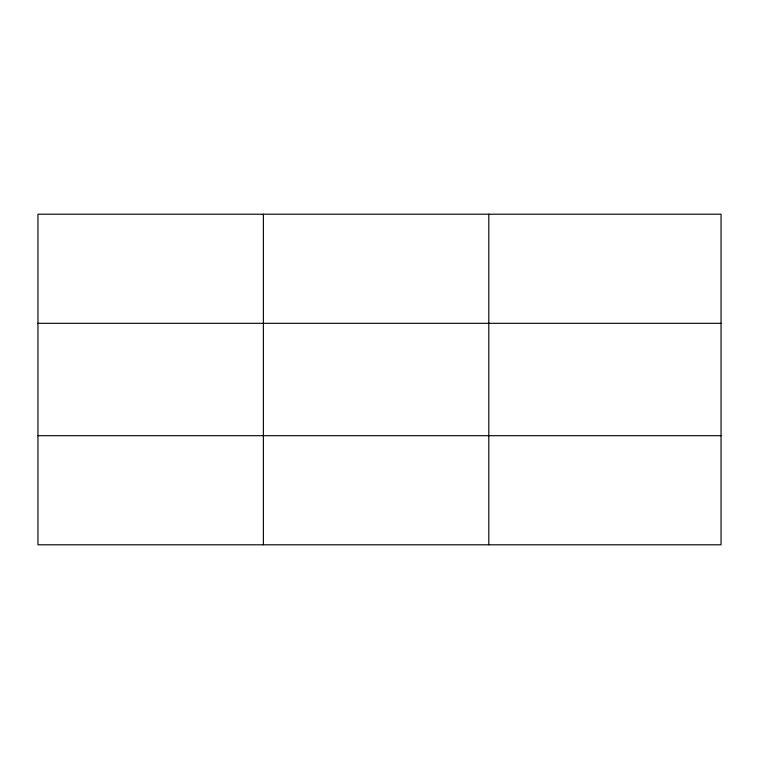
<?xml version="1.0" encoding="UTF-8"?>
<svg xmlns="http://www.w3.org/2000/svg" width="759" height="759" viewBox="0 0 759 759"><rect width="100%" height="100%" fill="white"/><g stroke="black" fill="none" stroke-linecap="round" stroke-linejoin="round"><path stroke-width="1.14" d="M263.373 544.791L263.373 214.209M488.796 544.791L488.796 214.209M721.05 435.694L721.05 544.791L37.95 544.791L37.95 214.209L721.05 214.209L721.05 435.694L37.95 435.694M37.95 323.306L721.05 323.306"/></g></svg>
